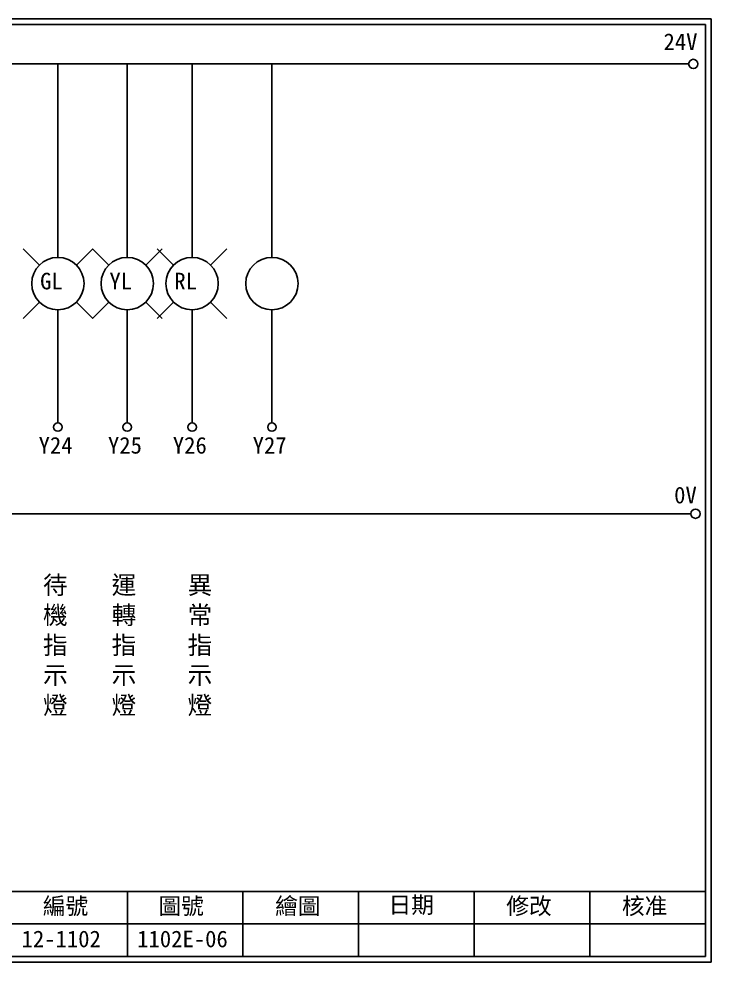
# Model space of a CAD drawing. Extents: x 926 to 1213, y 3 to 207.
# Drawn here: x 1063 to 1212.7, y 3 to 207 of the extents above; entities that cross this region are included whole.
import ezdxf

# ---------------------------------------------------------------- set-up
doc = ezdxf.new("R2010")
doc.units = 0
doc.layers.get('0').update_dxf_attribs({"linetype": 'CONTINUOUS'})
doc.layers.add('圖框層', color=7, linetype='CONTINUOUS')
doc.layers.add('標尺寸層', color=3, linetype='CONTINUOUS')
doc.styles.add('CNS', font='romanc.shx', dxfattribs={"bigfont": 'chineset.shx'})
doc.styles.add('STSL', font='KAIU.TTF')

msp = doc.modelspace()

# ---------------------------------------------------------------- linework, layer by layer
for centre in [(1208.88, 197.22), (1209.36, 99.96)]:
    msp.add_circle(centre, 1)
at = {"layer": '圖框層', "color": 7}
for p, q in [((1212.74, 206.97), (925.74, 206.97)), ((1212.74, 3), (1212.74, 206.97)), ((1211.49, 205.72), (926.99, 205.72)), ((1211.49, 4.25), (1211.49, 205.72)), ((926.99, 18.25), (1211.49, 18.25)), ((1086.49, 4.25), (1086.49, 18.25)), ((1111.49, 4.25), (1111.49, 18.25)), ((1136.49, 4.25), (1136.49, 18.25)), ((1161.49, 4.25), (1161.49, 18.25)), ((1186.49, 4.25), (1186.49, 18.25)), ((1061.49, 11.25), (1211.49, 11.25)), ((926.99, 4.25), (1211.49, 4.25)), ((925.74, 3), (1212.74, 3))]:
    msp.add_line(p, q, dxfattribs=at)
at = {"layer": '標尺寸層', "color": 7}
for p, q in [((930.28, 197.22), (1207.88, 197.22)), ((1071.46, 197.22), (1071.46, 155.39)), ((1086.46, 197.22), (1086.46, 155.39)), ((1100.49, 197.22), (1100.49, 155.39)), ((1117.76, 197.22), (1117.76, 155.39)), ((1067.45, 153.73), (1063.92, 157.27)), ((1075.46, 153.73), (1079, 157.27)), ((1082.45, 153.73), (1078.92, 157.27)), ((1090.46, 153.73), (1094, 157.27)), ((1096.48, 153.73), (1092.95, 157.27)), ((1104.49, 153.73), (1108.03, 157.27)), ((1067.45, 145.73), (1063.92, 142.19)), ((1075.46, 145.73), (1079, 142.19)), ((1082.45, 145.73), (1078.92, 142.19)), ((1090.46, 145.73), (1094, 142.19)), ((1096.48, 145.73), (1092.95, 142.19)), ((1104.49, 145.73), (1108.03, 142.19)), ((1071.46, 144.07), (1071.46, 119.62)), ((1086.46, 144.07), (1086.46, 119.62)), ((1100.49, 144.07), (1100.49, 119.62)), ((1117.76, 144.07), (1117.76, 119.62)), ((930.49, 99.96), (1208.36, 99.96))]:
    msp.add_line(p, q, dxfattribs=at)
for centre, radius in [((1071.46, 149.73), 5.66), ((1086.46, 149.73), 5.66), ((1100.49, 149.73), 5.66), ((1117.76, 149.73), 5.66), ((1071.46, 118.7), 0.92), ((1086.46, 118.7), 0.92), ((1100.49, 118.7), 0.92), ((1117.76, 118.7), 0.92)]:
    msp.add_circle(centre, radius, dxfattribs=at)

# ---------------------------------------------------------------- texts
at = {"layer": '圖框層', "color": 4, "style": 'STSL'}
for s, p in [('24V', (1202.44, 200.22)), ('GL', (1067.61, 148.47)), ('YL', (1082.61, 148.47)), ('RL', (1096.64, 148.47)), ('Y24', (1067.29, 112.96)), ('Y25', (1082.29, 112.96)), ('Y26', (1096.32, 112.96)), ('Y27', (1113.59, 112.96)), ('0V', (1204.74, 102.2)), ('編號', (1068.21, 13.34)), ('圖號', (1093.21, 13.34)), ('繪圖', (1118.44, 13.34)), ('日期', (1142.96, 13.59)), ('修改', (1168.44, 13.34)), ('核准', (1193.44, 13.34)), ('12-1102', (1063.61, 6.22)), ('1102E-06', (1088.61, 6.22))]:
    msp.add_text(s, height=3.6, dxfattribs=at).set_placement(p)
at = {"layer": '標尺寸層', "color": 7, "char_height": 3.9, "width": 2.8481, "attachment_point": 5, "style": 'CNS'}
for s, insert in [('{\\fDFKai-SB|b0|i0|c136|p65;待機\\P指示燈}', (1070.91, 71.35)), ('{\\fDFKai-SB|b0|i0|c136|p65;運轉指示燈}', (1085.75, 71.35)), ('{\\fDFKai-SB|b0|i0|c136|p65;異常指示燈}', (1102.17, 71.35))]:
    msp.add_mtext(s, dxfattribs=dict(at, insert=insert))

doc.saveas('drawing.dxf')
